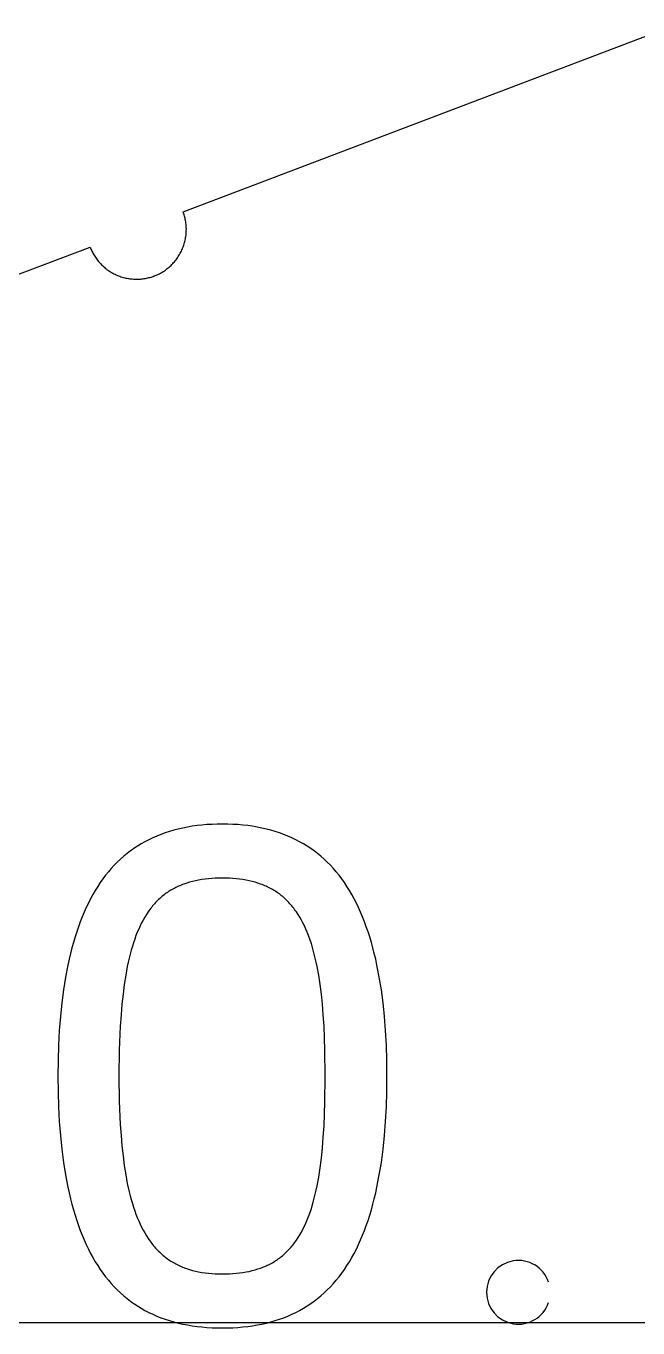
# Model space of a CAD drawing. Extents: x 296 to 1497, y 3 to 304.
# Drawn here: x 1459.89 to 1463.58, y 68.22 to 76.07 of the extents above; entities that cross this region are included whole.
import ezdxf

# ---------------------------------------------------------------- set-up
doc = ezdxf.new("R2010")
doc.units = 0
doc.layers.add('FLAT_PANELS', color=1, linetype='CONTINUOUS')
doc.layers.add('HELP_LINES', color=3, linetype='CONTINUOUS')

msp = doc.modelspace()

# ---------------------------------------------------------------- linework, layer by layer
at = {"layer": 'FLAT_PANELS'}
for p, q in [((1460.8328, 74.9491), (1463.784, 76.0694)), ((1460.835, 74.9428), (1460.8328, 74.9491)), ((1460.8372, 74.9365), (1460.835, 74.9428)), ((1460.8393, 74.93), (1460.8372, 74.9365)), ((1460.8412, 74.9234), (1460.8393, 74.93)), ((1460.843, 74.9168), (1460.8412, 74.9234)), ((1460.8446, 74.91), (1460.843, 74.9168)), ((1460.8461, 74.9032), (1460.8446, 74.91)), ((1460.8474, 74.8963), (1460.8461, 74.9032)), ((1460.8486, 74.8892), (1460.8474, 74.8963)), ((1460.8497, 74.8822), (1460.8486, 74.8892)), ((1460.8505, 74.875), (1460.8497, 74.8822)), ((1460.8512, 74.8678), (1460.8505, 74.875)), ((1460.8517, 74.8605), (1460.8512, 74.8678)), ((1460.8521, 74.8532), (1460.8517, 74.8605)), ((1460.8517, 74.8234), (1460.8521, 74.8309)), ((1460.8523, 74.8458), (1460.8521, 74.8532)), ((1460.8521, 74.8309), (1460.8522, 74.8384)), ((1460.8522, 74.8384), (1460.8523, 74.8458)), ((1460.8371, 74.7485), (1460.8395, 74.7559)), ((1460.8395, 74.7559), (1460.8416, 74.7633)), ((1460.8416, 74.7633), (1460.8435, 74.7707)), ((1460.8435, 74.7707), (1460.8453, 74.7782)), ((1460.8453, 74.7782), (1460.8468, 74.7858)), ((1460.8468, 74.7858), (1460.8482, 74.7933)), ((1460.8482, 74.7933), (1460.8494, 74.8008)), ((1460.8494, 74.8008), (1460.8503, 74.8084)), ((1460.8503, 74.8084), (1460.8511, 74.8159)), ((1460.8511, 74.8159), (1460.8517, 74.8234)), ((1454.3692, 72.4954), (1460.2718, 74.7361)), ((1460.2718, 74.7361), (1460.2742, 74.7299)), ((1460.2742, 74.7299), (1460.2768, 74.7237)), ((1460.2768, 74.7237), (1460.2796, 74.7175)), ((1460.2796, 74.7175), (1460.2825, 74.7114)), ((1460.2825, 74.7114), (1460.2856, 74.7052)), ((1460.2856, 74.7052), (1460.2889, 74.6991)), ((1460.2889, 74.6991), (1460.2923, 74.6929)), ((1460.2923, 74.6929), (1460.2959, 74.6869)), ((1460.2959, 74.6869), (1460.2996, 74.6808)), ((1460.2996, 74.6808), (1460.3036, 74.6749)), ((1460.3036, 74.6749), (1460.3077, 74.6689)), ((1460.7949, 74.6661), (1460.7993, 74.6724)), ((1460.7993, 74.6724), (1460.8036, 74.6788)), ((1460.8036, 74.6788), (1460.8077, 74.6853)), ((1460.8077, 74.6853), (1460.8117, 74.692)), ((1460.8117, 74.692), (1460.8155, 74.6987)), ((1460.8155, 74.6987), (1460.8192, 74.7056)), ((1460.8192, 74.7056), (1460.8226, 74.7125)), ((1460.8226, 74.7125), (1460.8259, 74.7196)), ((1460.8259, 74.7196), (1460.829, 74.7267)), ((1460.829, 74.7267), (1460.8319, 74.7339)), ((1460.8319, 74.7339), (1460.8346, 74.7411)), ((1460.8346, 74.7411), (1460.8371, 74.7485)), ((1460.3077, 74.6689), (1460.3119, 74.6631)), ((1460.3119, 74.6631), (1460.3164, 74.6573)), ((1460.3164, 74.6573), (1460.321, 74.6515)), ((1460.321, 74.6515), (1460.3258, 74.6459)), ((1460.3258, 74.6459), (1460.3307, 74.6404)), ((1460.3307, 74.6404), (1460.3358, 74.6349)), ((1460.3358, 74.6349), (1460.3411, 74.6296)), ((1460.3411, 74.6296), (1460.3465, 74.6243)), ((1460.3465, 74.6243), (1460.352, 74.6192)), ((1460.352, 74.6192), (1460.3578, 74.6142)), ((1460.3578, 74.6142), (1460.3636, 74.6093)), ((1460.3636, 74.6093), (1460.3696, 74.6046)), ((1460.3696, 74.6046), (1460.3758, 74.6)), ((1460.3758, 74.6), (1460.3821, 74.5956)), ((1460.3821, 74.5956), (1460.3885, 74.5913)), ((1460.714, 74.5899), (1460.72, 74.5939)), ((1460.72, 74.5939), (1460.7259, 74.598)), ((1460.7259, 74.598), (1460.7318, 74.6022)), ((1460.7318, 74.6022), (1460.7376, 74.6067)), ((1460.7376, 74.6067), (1460.7433, 74.6113)), ((1460.7433, 74.6113), (1460.749, 74.6161)), ((1460.749, 74.6161), (1460.7545, 74.621)), ((1460.7545, 74.621), (1460.76, 74.6261)), ((1460.76, 74.6261), (1460.7653, 74.6314)), ((1460.7653, 74.6314), (1460.7706, 74.6368)), ((1460.7706, 74.6368), (1460.7757, 74.6424)), ((1460.7757, 74.6424), (1460.7807, 74.6481)), ((1460.7807, 74.6481), (1460.7855, 74.6539)), ((1460.7855, 74.6539), (1460.7903, 74.66)), ((1460.7903, 74.66), (1460.7949, 74.6661)), ((1460.3885, 74.5913), (1460.395, 74.5871)), ((1460.395, 74.5871), (1460.4016, 74.5832)), ((1460.4016, 74.5832), (1460.4084, 74.5794)), ((1460.4084, 74.5794), (1460.4153, 74.5757)), ((1460.4153, 74.5757), (1460.4222, 74.5723)), ((1460.4222, 74.5723), (1460.4292, 74.569)), ((1460.4292, 74.569), (1460.4364, 74.5659)), ((1460.4364, 74.5659), (1460.4436, 74.563)), ((1460.4436, 74.563), (1460.4508, 74.5603)), ((1460.4508, 74.5603), (1460.4582, 74.5577)), ((1460.4582, 74.5577), (1460.4655, 74.5554)), ((1460.4655, 74.5554), (1460.473, 74.5533)), ((1460.473, 74.5533), (1460.4804, 74.5513)), ((1460.4804, 74.5513), (1460.4879, 74.5496)), ((1460.4879, 74.5496), (1460.4954, 74.548)), ((1460.4954, 74.548), (1460.503, 74.5467)), ((1460.503, 74.5467), (1460.5105, 74.5455)), ((1460.5105, 74.5455), (1460.518, 74.5446)), ((1460.518, 74.5446), (1460.5256, 74.5438)), ((1460.5256, 74.5438), (1460.5331, 74.5432)), ((1460.5331, 74.5432), (1460.5406, 74.5428)), ((1460.5406, 74.5428), (1460.548, 74.5426)), ((1460.548, 74.5426), (1460.5555, 74.5426)), ((1460.5555, 74.5426), (1460.5628, 74.5428)), ((1460.5628, 74.5428), (1460.5702, 74.5431)), ((1460.5702, 74.5431), (1460.5775, 74.5437)), ((1460.5775, 74.5437), (1460.5847, 74.5444)), ((1460.5847, 74.5444), (1460.5918, 74.5452)), ((1460.5918, 74.5452), (1460.5989, 74.5462)), ((1460.5989, 74.5462), (1460.6059, 74.5474)), ((1460.6059, 74.5474), (1460.6129, 74.5488)), ((1460.6129, 74.5488), (1460.6197, 74.5503)), ((1460.6197, 74.5503), (1460.6265, 74.5519)), ((1460.6265, 74.5519), (1460.6331, 74.5537)), ((1460.6331, 74.5537), (1460.6397, 74.5556)), ((1460.6397, 74.5556), (1460.6461, 74.5577)), ((1460.6461, 74.5577), (1460.6525, 74.5598)), ((1460.6525, 74.5598), (1460.6588, 74.5621)), ((1460.6588, 74.5621), (1460.6649, 74.5646)), ((1460.6649, 74.5646), (1460.6711, 74.5672)), ((1460.6711, 74.5672), (1460.6773, 74.5699)), ((1460.6773, 74.5699), (1460.6835, 74.5728)), ((1460.6835, 74.5728), (1460.6897, 74.5759)), ((1460.6897, 74.5759), (1460.6958, 74.5792)), ((1460.6958, 74.5792), (1460.7019, 74.5826)), ((1460.7019, 74.5826), (1460.708, 74.5862)), ((1460.708, 74.5862), (1460.714, 74.5899)), ((1476.484, 68.2483), (1451.084, 68.2483))]:
    msp.add_line(p, q, dxfattribs=at)
at = {"layer": 'HELP_LINES'}
for p, q in [((1460.7767, 71.2195), (1460.7503, 71.2118)), ((1460.8036, 71.2265), (1460.7767, 71.2195)), ((1460.8311, 71.2327), (1460.8036, 71.2265)), ((1460.8591, 71.2382), (1460.8311, 71.2327)), ((1460.8877, 71.243), (1460.8591, 71.2382)), ((1460.9167, 71.247), (1460.8877, 71.243)), ((1460.9463, 71.2503), (1460.9167, 71.247)), ((1460.9765, 71.2529), (1460.9463, 71.2503)), ((1461.0071, 71.2547), (1460.9765, 71.2529)), ((1461.0383, 71.2558), (1461.0071, 71.2547)), ((1461.0701, 71.2562), (1461.0383, 71.2558)), ((1461.1016, 71.2558), (1461.0701, 71.2562)), ((1461.1327, 71.2547), (1461.1016, 71.2558)), ((1461.1632, 71.2529), (1461.1327, 71.2547)), ((1461.1932, 71.2503), (1461.1632, 71.2529)), ((1461.2227, 71.247), (1461.1932, 71.2503)), ((1461.2517, 71.243), (1461.2227, 71.247)), ((1461.2801, 71.2382), (1461.2517, 71.243)), ((1461.3081, 71.2327), (1461.2801, 71.2382)), ((1461.3354, 71.2265), (1461.3081, 71.2327)), ((1461.3623, 71.2195), (1461.3354, 71.2265)), ((1461.3887, 71.2118), (1461.3623, 71.2195)), ((1460.6029, 71.1501), (1460.5802, 71.1372)), ((1460.6261, 71.1622), (1460.6029, 71.1501)), ((1460.6499, 71.1736), (1460.6261, 71.1622)), ((1460.6742, 71.1842), (1460.6499, 71.1736)), ((1460.699, 71.1942), (1460.6742, 71.1842)), ((1460.7244, 71.2033), (1460.699, 71.1942)), ((1460.7503, 71.2118), (1460.7244, 71.2033)), ((1461.4145, 71.2033), (1461.3887, 71.2118)), ((1461.4398, 71.1942), (1461.4145, 71.2033)), ((1461.4646, 71.1842), (1461.4398, 71.1942)), ((1461.4888, 71.1736), (1461.4646, 71.1842)), ((1461.5125, 71.1622), (1461.4888, 71.1736)), ((1461.5357, 71.1501), (1461.5125, 71.1622)), ((1461.5584, 71.1372), (1461.5357, 71.1501)), ((1460.4746, 71.062), (1460.4551, 71.0447)), ((1460.4947, 71.0785), (1460.4746, 71.062)), ((1460.5153, 71.0943), (1460.4947, 71.0785)), ((1460.5257, 71.1019), (1460.5153, 71.0943)), ((1460.5364, 71.1093), (1460.5257, 71.1019)), ((1460.558, 71.1236), (1460.5364, 71.1093)), ((1460.5802, 71.1372), (1460.558, 71.1236)), ((1461.5806, 71.1236), (1461.5584, 71.1372)), ((1461.6022, 71.1093), (1461.5806, 71.1236)), ((1461.6233, 71.0943), (1461.6022, 71.1093)), ((1461.6439, 71.0785), (1461.6233, 71.0943)), ((1461.664, 71.062), (1461.6439, 71.0785)), ((1461.6835, 71.0447), (1461.664, 71.062)), ((1460.3997, 70.9885), (1460.3823, 70.9683)), ((1460.4176, 71.008), (1460.3997, 70.9885)), ((1460.4361, 71.0267), (1460.4176, 71.008)), ((1460.4551, 71.0447), (1460.4361, 71.0267)), ((1461.7025, 71.0267), (1461.6835, 71.0447)), ((1461.721, 71.008), (1461.7025, 71.0267)), ((1461.739, 70.9885), (1461.721, 71.008)), ((1461.7564, 70.9683), (1461.739, 70.9885)), ((1460.3333, 70.9033), (1460.318, 70.8802)), ((1460.3491, 70.9257), (1460.3333, 70.9033)), ((1460.3654, 70.9474), (1460.3491, 70.9257)), ((1460.3823, 70.9683), (1460.3654, 70.9474)), ((1460.8719, 70.9054), (1460.8545, 70.9002)), ((1460.8897, 70.9102), (1460.8719, 70.9054)), ((1460.9079, 70.9144), (1460.8897, 70.9102)), ((1460.9266, 70.9182), (1460.9079, 70.9144)), ((1460.9458, 70.9214), (1460.9266, 70.9182)), ((1460.9654, 70.9242), (1460.9458, 70.9214)), ((1460.9854, 70.9264), (1460.9654, 70.9242)), ((1461.0059, 70.9282), (1460.9854, 70.9264)), ((1461.0268, 70.9294), (1461.0059, 70.9282)), ((1461.0482, 70.9302), (1461.0268, 70.9294)), ((1461.0701, 70.9304), (1461.0482, 70.9302)), ((1461.0916, 70.9302), (1461.0701, 70.9304)), ((1461.1128, 70.9294), (1461.0916, 70.9302)), ((1461.1335, 70.9282), (1461.1128, 70.9294)), ((1461.1538, 70.9264), (1461.1335, 70.9282)), ((1461.1737, 70.9242), (1461.1538, 70.9264)), ((1461.1931, 70.9214), (1461.1737, 70.9242)), ((1461.2121, 70.9182), (1461.1931, 70.9214)), ((1461.2306, 70.9144), (1461.2121, 70.9182)), ((1461.2488, 70.9102), (1461.2306, 70.9144)), ((1461.2664, 70.9054), (1461.2488, 70.9102)), ((1461.2837, 70.9002), (1461.2664, 70.9054)), ((1461.7733, 70.9474), (1461.7564, 70.9683)), ((1461.7897, 70.9257), (1461.7733, 70.9474)), ((1461.8056, 70.9033), (1461.7897, 70.9257)), ((1461.8209, 70.8802), (1461.8056, 70.9033)), ((1460.2889, 70.8317), (1460.2751, 70.8062)), ((1460.3032, 70.8563), (1460.2889, 70.8317)), ((1460.318, 70.8802), (1460.3032, 70.8563)), ((1460.7177, 70.8296), (1460.711, 70.8243)), ((1460.7245, 70.8348), (1460.7177, 70.8296)), ((1460.7313, 70.8398), (1460.7245, 70.8348)), ((1460.7383, 70.8446), (1460.7313, 70.8398)), ((1460.7453, 70.8493), (1460.7383, 70.8446)), ((1460.7525, 70.8538), (1460.7453, 70.8493)), ((1460.7597, 70.8582), (1460.7525, 70.8538)), ((1460.767, 70.8624), (1460.7597, 70.8582)), ((1460.7744, 70.8665), (1460.767, 70.8624)), ((1460.7819, 70.8704), (1460.7744, 70.8665)), ((1460.7895, 70.8742), (1460.7819, 70.8704)), ((1460.7973, 70.8779), (1460.7895, 70.8742)), ((1460.8051, 70.8815), (1460.7973, 70.8779)), ((1460.8131, 70.8849), (1460.8051, 70.8815)), ((1460.8211, 70.8882), (1460.8131, 70.8849)), ((1460.8293, 70.8914), (1460.8211, 70.8882)), ((1460.8376, 70.8945), (1460.8293, 70.8914)), ((1460.8545, 70.9002), (1460.8376, 70.8945)), ((1461.3005, 70.8945), (1461.2837, 70.9002)), ((1461.3088, 70.8914), (1461.3005, 70.8945)), ((1461.3169, 70.8882), (1461.3088, 70.8914)), ((1461.325, 70.8849), (1461.3169, 70.8882)), ((1461.3329, 70.8815), (1461.325, 70.8849)), ((1461.3407, 70.8779), (1461.3329, 70.8815)), ((1461.3484, 70.8742), (1461.3407, 70.8779)), ((1461.356, 70.8704), (1461.3484, 70.8742)), ((1461.3635, 70.8665), (1461.356, 70.8704)), ((1461.3709, 70.8624), (1461.3635, 70.8665)), ((1461.3782, 70.8582), (1461.3709, 70.8624)), ((1461.3855, 70.8538), (1461.3782, 70.8582)), ((1461.3926, 70.8493), (1461.3855, 70.8538)), ((1461.3996, 70.8446), (1461.3926, 70.8493)), ((1461.4066, 70.8398), (1461.3996, 70.8446)), ((1461.4134, 70.8348), (1461.4066, 70.8398)), ((1461.4202, 70.8296), (1461.4134, 70.8348)), ((1461.4269, 70.8243), (1461.4202, 70.8296)), ((1461.8358, 70.8563), (1461.8209, 70.8802)), ((1461.8502, 70.8317), (1461.8358, 70.8563)), ((1461.8641, 70.8062), (1461.8502, 70.8317)), ((1460.2488, 70.7531), (1460.2364, 70.7254)), ((1460.2617, 70.7801), (1460.2488, 70.7531)), ((1460.2751, 70.8062), (1460.2617, 70.7801)), ((1460.638, 70.7488), (1460.6325, 70.7415)), ((1460.6436, 70.7559), (1460.638, 70.7488)), ((1460.6492, 70.7629), (1460.6436, 70.7559)), ((1460.655, 70.7697), (1460.6492, 70.7629)), ((1460.6609, 70.7764), (1460.655, 70.7697)), ((1460.6668, 70.7829), (1460.6609, 70.7764)), ((1460.6729, 70.7893), (1460.6668, 70.7829)), ((1460.679, 70.7955), (1460.6729, 70.7893)), ((1460.6852, 70.8016), (1460.679, 70.7955)), ((1460.6915, 70.8075), (1460.6852, 70.8016)), ((1460.6979, 70.8133), (1460.6915, 70.8075)), ((1460.7044, 70.8189), (1460.6979, 70.8133)), ((1460.711, 70.8243), (1460.7044, 70.8189)), ((1461.4334, 70.8189), (1461.4269, 70.8243)), ((1461.4399, 70.8133), (1461.4334, 70.8189)), ((1461.4463, 70.8075), (1461.4399, 70.8133)), ((1461.4526, 70.8016), (1461.4463, 70.8075)), ((1461.4589, 70.7955), (1461.4526, 70.8016)), ((1461.465, 70.7893), (1461.4589, 70.7955)), ((1461.471, 70.7829), (1461.465, 70.7893)), ((1461.477, 70.7764), (1461.471, 70.7829)), ((1461.4829, 70.7697), (1461.477, 70.7764)), ((1461.4886, 70.7629), (1461.4829, 70.7697)), ((1461.4943, 70.7559), (1461.4886, 70.7629)), ((1461.4999, 70.7488), (1461.4943, 70.7559)), ((1461.5054, 70.7415), (1461.4999, 70.7488)), ((1461.8775, 70.7801), (1461.8641, 70.8062)), ((1461.8905, 70.7531), (1461.8775, 70.7801)), ((1461.903, 70.7254), (1461.8905, 70.7531)), ((1460.2129, 70.6677), (1460.2019, 70.6377)), ((1460.2244, 70.697), (1460.2129, 70.6677)), ((1460.2364, 70.7254), (1460.2244, 70.697)), ((1460.5918, 70.6776), (1460.5825, 70.6601)), ((1460.6014, 70.6945), (1460.5918, 70.6776)), ((1460.6114, 70.7108), (1460.6014, 70.6945)), ((1460.6218, 70.7264), (1460.6114, 70.7108)), ((1460.6271, 70.734), (1460.6218, 70.7264)), ((1460.6325, 70.7415), (1460.6271, 70.734)), ((1461.5108, 70.734), (1461.5054, 70.7415)), ((1461.5161, 70.7264), (1461.5108, 70.734)), ((1461.5265, 70.7108), (1461.5161, 70.7264)), ((1461.5365, 70.6945), (1461.5265, 70.7108)), ((1461.5461, 70.6776), (1461.5365, 70.6945)), ((1461.5554, 70.6601), (1461.5461, 70.6776)), ((1461.915, 70.697), (1461.903, 70.7254)), ((1461.9265, 70.6677), (1461.915, 70.697)), ((1461.9376, 70.6377), (1461.9265, 70.6677)), ((1460.1914, 70.607), (1460.1813, 70.5754)), ((1460.2019, 70.6377), (1460.1914, 70.607)), ((1460.5567, 70.6036), (1460.5487, 70.5835)), ((1460.565, 70.6231), (1460.5567, 70.6036)), ((1460.5736, 70.6419), (1460.565, 70.6231)), ((1460.5825, 70.6601), (1460.5736, 70.6419)), ((1461.5643, 70.6419), (1461.5554, 70.6601)), ((1461.5729, 70.6231), (1461.5643, 70.6419)), ((1461.5812, 70.6036), (1461.5729, 70.6231)), ((1461.5892, 70.5835), (1461.5812, 70.6036)), ((1461.9482, 70.607), (1461.9376, 70.6377)), ((1461.9583, 70.5754), (1461.9482, 70.607)), ((1460.1716, 70.5431), (1460.1625, 70.5101)), ((1460.1813, 70.5754), (1460.1716, 70.5431)), ((1460.5267, 70.5191), (1460.52, 70.4963)), ((1460.5338, 70.5412), (1460.5267, 70.5191)), ((1460.5411, 70.5627), (1460.5338, 70.5412)), ((1460.5487, 70.5835), (1460.5411, 70.5627)), ((1461.5968, 70.5627), (1461.5892, 70.5835)), ((1461.6041, 70.5412), (1461.5968, 70.5627)), ((1461.6111, 70.5191), (1461.6041, 70.5412)), ((1461.6177, 70.4963), (1461.6111, 70.5191)), ((1461.968, 70.5431), (1461.9583, 70.5754)), ((1461.9772, 70.5101), (1461.968, 70.5431)), ((1460.1456, 70.4417), (1460.1379, 70.4063)), ((1460.1538, 70.4762), (1460.1456, 70.4417)), ((1460.1625, 70.5101), (1460.1538, 70.4762)), ((1460.5076, 70.4487), (1460.5018, 70.4239)), ((1460.5137, 70.4728), (1460.5076, 70.4487)), ((1460.52, 70.4963), (1460.5137, 70.4728)), ((1461.6241, 70.4728), (1461.6177, 70.4963)), ((1461.6301, 70.4487), (1461.6241, 70.4728)), ((1461.6357, 70.4239), (1461.6301, 70.4487)), ((1461.9859, 70.4762), (1461.9772, 70.5101)), ((1461.9942, 70.4417), (1461.9859, 70.4762)), ((1462.002, 70.4063), (1461.9942, 70.4417)), ((1460.1379, 70.4063), (1460.1238, 70.3333)), ((1460.4964, 70.3984), (1460.4865, 70.3455)), ((1460.5018, 70.4239), (1460.4964, 70.3984)), ((1461.6411, 70.3984), (1461.6357, 70.4239)), ((1461.6508, 70.3455), (1461.6411, 70.3984)), ((1462.0161, 70.3333), (1462.002, 70.4063)), ((1460.1238, 70.3333), (1460.1116, 70.2573)), ((1460.4779, 70.2899), (1460.4704, 70.2314)), ((1460.4865, 70.3455), (1460.4779, 70.2899)), ((1461.6592, 70.2899), (1461.6508, 70.3455)), ((1461.6665, 70.2314), (1461.6592, 70.2899)), ((1462.0284, 70.2573), (1462.0161, 70.3333)), ((1460.1116, 70.2573), (1460.1013, 70.1781)), ((1460.4704, 70.2314), (1460.4638, 70.1699)), ((1461.6728, 70.1699), (1461.6665, 70.2314)), ((1462.0387, 70.1781), (1462.0284, 70.2573)), ((1460.1013, 70.1781), (1460.0928, 70.096)), ((1460.4638, 70.1699), (1460.4583, 70.1054)), ((1461.6781, 70.1054), (1461.6728, 70.1699)), ((1462.0472, 70.096), (1462.0387, 70.1781)), ((1460.0928, 70.096), (1460.0863, 70.0107)), ((1460.4583, 70.1054), (1460.4538, 70.0378)), ((1461.6825, 70.0378), (1461.6781, 70.1054)), ((1462.0538, 70.0107), (1462.0472, 70.096)), ((1460.0863, 70.0107), (1460.0816, 69.9225)), ((1460.4538, 70.0378), (1460.4478, 69.8933)), ((1461.6883, 69.8933), (1461.6825, 70.0378)), ((1462.0585, 69.9225), (1462.0538, 70.0107)), ((1460.0816, 69.9225), (1460.0788, 69.8311)), ((1460.4478, 69.8933), (1460.4458, 69.7367)), ((1461.6902, 69.7367), (1461.6883, 69.8933)), ((1462.0614, 69.8311), (1462.0585, 69.9225)), ((1460.0788, 69.8311), (1460.0778, 69.7367)), ((1462.0623, 69.7367), (1462.0614, 69.8311)), ((1460.0778, 69.7367), (1460.0788, 69.6423)), ((1460.4458, 69.7367), (1460.4478, 69.5853)), ((1461.6883, 69.5801), (1461.6902, 69.7367)), ((1462.0614, 69.6423), (1462.0623, 69.7367)), ((1460.0788, 69.6423), (1460.0816, 69.551)), ((1460.4478, 69.5853), (1460.4538, 69.4449)), ((1461.6825, 69.4357), (1461.6883, 69.5801)), ((1462.0585, 69.551), (1462.0614, 69.6423)), ((1460.0816, 69.551), (1460.0863, 69.4627)), ((1462.0538, 69.4627), (1462.0585, 69.551)), ((1460.0863, 69.4627), (1460.0928, 69.3774)), ((1460.4538, 69.4449), (1460.4583, 69.3788)), ((1461.6781, 69.368), (1461.6825, 69.4357)), ((1462.0472, 69.3774), (1462.0538, 69.4627)), ((1460.0928, 69.3774), (1460.1013, 69.2953)), ((1460.4583, 69.3788), (1460.4638, 69.3155)), ((1461.6728, 69.3035), (1461.6781, 69.368)), ((1462.0387, 69.2953), (1462.0472, 69.3774)), ((1460.1013, 69.2953), (1460.1116, 69.2162)), ((1460.4638, 69.3155), (1460.4704, 69.2549)), ((1460.4704, 69.2549), (1460.4779, 69.1971)), ((1461.6665, 69.242), (1461.6728, 69.3035)), ((1462.0284, 69.2162), (1462.0387, 69.2953)), ((1460.1116, 69.2162), (1460.1238, 69.1401)), ((1460.4779, 69.1971), (1460.4865, 69.1419)), ((1461.6508, 69.1279), (1461.6592, 69.1835)), ((1461.6592, 69.1835), (1461.6665, 69.242)), ((1462.0161, 69.1401), (1462.0284, 69.2162)), ((1460.1238, 69.1401), (1460.1379, 69.0671)), ((1460.4865, 69.1419), (1460.4964, 69.0892)), ((1461.6411, 69.075), (1461.6508, 69.1279)), ((1462.002, 69.0671), (1462.0161, 69.1401)), ((1460.1379, 69.0671), (1460.1456, 69.0318)), ((1460.1456, 69.0318), (1460.1538, 68.9972)), ((1460.4964, 69.0892), (1460.5076, 69.039)), ((1460.5076, 69.039), (1460.5137, 69.0149)), ((1461.6241, 69.0006), (1461.6301, 69.0247)), ((1461.6301, 69.0247), (1461.6357, 69.0495)), ((1461.6357, 69.0495), (1461.6411, 69.075)), ((1461.9859, 68.9972), (1461.9942, 69.0318)), ((1461.9942, 69.0318), (1462.002, 69.0671)), ((1460.1538, 68.9972), (1460.1625, 68.9634)), ((1460.1625, 68.9634), (1460.1716, 68.9303)), ((1460.5137, 69.0149), (1460.52, 68.9914)), ((1460.52, 68.9914), (1460.5267, 68.9685)), ((1460.5267, 68.9685), (1460.5338, 68.9462)), ((1460.5338, 68.9462), (1460.5411, 68.9246)), ((1461.6041, 68.9322), (1461.6111, 68.9543)), ((1461.6111, 68.9543), (1461.6177, 68.9771)), ((1461.6177, 68.9771), (1461.6241, 69.0006)), ((1461.968, 68.9303), (1461.9772, 68.9634)), ((1461.9772, 68.9634), (1461.9859, 68.9972)), ((1460.1716, 68.9303), (1460.1813, 68.898)), ((1460.1813, 68.898), (1460.1914, 68.8665)), ((1460.1914, 68.8665), (1460.2019, 68.8358)), ((1460.5411, 68.9246), (1460.5487, 68.9036)), ((1460.5487, 68.9036), (1460.5567, 68.8832)), ((1460.5567, 68.8832), (1460.565, 68.8635)), ((1460.565, 68.8635), (1460.5736, 68.8443)), ((1461.5729, 68.8503), (1461.5812, 68.8698)), ((1461.5812, 68.8698), (1461.5892, 68.8899)), ((1461.5892, 68.8899), (1461.5968, 68.9107)), ((1461.5968, 68.9107), (1461.6041, 68.9322)), ((1461.9376, 68.8358), (1461.9482, 68.8665)), ((1461.9482, 68.8665), (1461.9583, 68.898)), ((1461.9583, 68.898), (1461.968, 68.9303)), ((1460.2019, 68.8358), (1460.2129, 68.8058)), ((1460.2129, 68.8058), (1460.2244, 68.7765)), ((1460.5736, 68.8443), (1460.5825, 68.8258)), ((1460.5825, 68.8258), (1460.5918, 68.808)), ((1460.5918, 68.808), (1460.6014, 68.7907)), ((1460.6014, 68.7907), (1460.6114, 68.774)), ((1461.5365, 68.7789), (1461.5461, 68.7958)), ((1461.5461, 68.7958), (1461.5554, 68.8133)), ((1461.5554, 68.8133), (1461.5643, 68.8315)), ((1461.5643, 68.8315), (1461.5729, 68.8503)), ((1461.915, 68.7765), (1461.9265, 68.8058)), ((1461.9265, 68.8058), (1461.9376, 68.8358)), ((1460.2244, 68.7765), (1460.2364, 68.7481)), ((1460.2364, 68.7481), (1460.2488, 68.7204)), ((1460.2488, 68.7204), (1460.2617, 68.6934)), ((1460.6114, 68.774), (1460.6218, 68.7579)), ((1460.6218, 68.7579), (1460.6325, 68.7424)), ((1460.6325, 68.7424), (1460.638, 68.7349)), ((1460.638, 68.7349), (1460.6436, 68.7276)), ((1460.6436, 68.7276), (1460.6492, 68.7203)), ((1460.6492, 68.7203), (1460.655, 68.7133)), ((1460.655, 68.7133), (1460.6609, 68.7064)), ((1460.6609, 68.7064), (1460.6668, 68.6996)), ((1461.4829, 68.7037), (1461.4886, 68.7105)), ((1461.4886, 68.7105), (1461.4943, 68.7175)), ((1461.4943, 68.7175), (1461.4999, 68.7246)), ((1461.4999, 68.7246), (1461.5054, 68.7319)), ((1461.5054, 68.7319), (1461.5108, 68.7394)), ((1461.5108, 68.7394), (1461.5161, 68.747)), ((1461.5161, 68.747), (1461.5265, 68.7626)), ((1461.5265, 68.7626), (1461.5365, 68.7789)), ((1461.8775, 68.6934), (1461.8905, 68.7204)), ((1461.8905, 68.7204), (1461.903, 68.7481)), ((1461.903, 68.7481), (1461.915, 68.7765)), ((1460.2617, 68.6934), (1460.2751, 68.6673)), ((1460.2751, 68.6673), (1460.2889, 68.6419)), ((1460.2889, 68.6419), (1460.3032, 68.6172)), ((1460.6668, 68.6996), (1460.6729, 68.693)), ((1460.6729, 68.693), (1460.679, 68.6865)), ((1460.679, 68.6865), (1460.6852, 68.6802)), ((1460.6852, 68.6802), (1460.6915, 68.674)), ((1460.6915, 68.674), (1460.6979, 68.668)), ((1460.6979, 68.668), (1460.7044, 68.6621)), ((1460.7044, 68.6621), (1460.711, 68.6564)), ((1460.711, 68.6564), (1460.7177, 68.6509)), ((1460.7177, 68.6509), (1460.7245, 68.6454)), ((1460.7245, 68.6454), (1460.7313, 68.6402)), ((1460.7313, 68.6402), (1460.7383, 68.635)), ((1460.7383, 68.635), (1460.7453, 68.6301)), ((1460.7453, 68.6301), (1460.7525, 68.6253)), ((1461.3926, 68.6241), (1461.3996, 68.6288)), ((1461.3996, 68.6288), (1461.4066, 68.6336)), ((1461.4066, 68.6336), (1461.4134, 68.6386)), ((1461.4134, 68.6386), (1461.4202, 68.6438)), ((1461.4202, 68.6438), (1461.4269, 68.6491)), ((1461.4269, 68.6491), (1461.4334, 68.6545)), ((1461.4334, 68.6545), (1461.4399, 68.6601)), ((1461.4399, 68.6601), (1461.4463, 68.6659)), ((1461.4463, 68.6659), (1461.4526, 68.6718)), ((1461.4526, 68.6718), (1461.4589, 68.6779)), ((1461.4589, 68.6779), (1461.465, 68.6841)), ((1461.465, 68.6841), (1461.471, 68.6905)), ((1461.471, 68.6905), (1461.477, 68.697)), ((1461.477, 68.697), (1461.4829, 68.7037)), ((1461.8358, 68.6172), (1461.8502, 68.6419)), ((1461.8502, 68.6419), (1461.8641, 68.6673)), ((1461.8641, 68.6673), (1461.8775, 68.6934)), ((1460.3032, 68.6172), (1460.318, 68.5934)), ((1460.318, 68.5934), (1460.3333, 68.5702)), ((1460.3333, 68.5702), (1460.3491, 68.5478)), ((1460.3491, 68.5478), (1460.3654, 68.5262)), ((1460.7525, 68.6253), (1460.7597, 68.6206)), ((1460.7597, 68.6206), (1460.767, 68.6161)), ((1460.767, 68.6161), (1460.7744, 68.6117)), ((1460.7744, 68.6117), (1460.7819, 68.6075)), ((1460.7819, 68.6075), (1460.7895, 68.6034)), ((1460.7895, 68.6034), (1460.7973, 68.5994)), ((1460.7973, 68.5994), (1460.8051, 68.5956)), ((1460.8051, 68.5956), (1460.8131, 68.5919)), ((1460.8131, 68.5919), (1460.8211, 68.5884)), ((1460.8211, 68.5884), (1460.8293, 68.5849)), ((1460.8293, 68.5849), (1460.8376, 68.5816)), ((1460.8376, 68.5816), (1460.846, 68.5785)), ((1460.846, 68.5785), (1460.8545, 68.5755)), ((1460.8545, 68.5755), (1460.8631, 68.5726)), ((1460.8631, 68.5726), (1460.8719, 68.5698)), ((1460.8719, 68.5698), (1460.8897, 68.5647)), ((1460.8897, 68.5647), (1460.9079, 68.5602)), ((1460.9079, 68.5602), (1460.9266, 68.5561)), ((1460.9266, 68.5561), (1460.9458, 68.5527)), ((1460.9458, 68.5527), (1460.9654, 68.5497)), ((1460.9654, 68.5497), (1460.9854, 68.5473)), ((1461.1538, 68.547), (1461.1737, 68.5492)), ((1461.1737, 68.5492), (1461.1931, 68.552)), ((1461.1931, 68.552), (1461.2121, 68.5552)), ((1461.2121, 68.5552), (1461.2306, 68.559)), ((1461.2306, 68.559), (1461.2488, 68.5632)), ((1461.2488, 68.5632), (1461.2664, 68.568)), ((1461.2664, 68.568), (1461.2837, 68.5732)), ((1461.2837, 68.5732), (1461.3005, 68.5789)), ((1461.3005, 68.5789), (1461.3088, 68.582)), ((1461.3088, 68.582), (1461.3169, 68.5852)), ((1461.3169, 68.5852), (1461.325, 68.5885)), ((1461.325, 68.5885), (1461.3329, 68.5919)), ((1461.3329, 68.5919), (1461.3407, 68.5955)), ((1461.3407, 68.5955), (1461.3484, 68.5992)), ((1461.3484, 68.5992), (1461.356, 68.603)), ((1461.356, 68.603), (1461.3635, 68.6069)), ((1461.3635, 68.6069), (1461.3709, 68.611)), ((1461.3709, 68.611), (1461.3782, 68.6152)), ((1461.3782, 68.6152), (1461.3855, 68.6196)), ((1461.3855, 68.6196), (1461.3926, 68.6241)), ((1461.7733, 68.5262), (1461.7897, 68.5478)), ((1461.7897, 68.5478), (1461.8056, 68.5702)), ((1461.8056, 68.5702), (1461.8209, 68.5934)), ((1461.8209, 68.5934), (1461.8358, 68.6172)), ((1460.3654, 68.5262), (1460.3823, 68.5053)), ((1460.3823, 68.5053), (1460.3997, 68.4851)), ((1460.3997, 68.4851), (1460.4176, 68.4656)), ((1460.9854, 68.5473), (1461.0059, 68.5454)), ((1461.0059, 68.5454), (1461.0268, 68.5441)), ((1461.0268, 68.5441), (1461.0482, 68.5433)), ((1461.0482, 68.5433), (1461.0701, 68.543)), ((1461.0701, 68.543), (1461.0916, 68.5432)), ((1461.0916, 68.5432), (1461.1128, 68.544)), ((1461.1128, 68.544), (1461.1335, 68.5452)), ((1461.1335, 68.5452), (1461.1538, 68.547)), ((1461.721, 68.4656), (1461.739, 68.4851)), ((1461.739, 68.4851), (1461.7564, 68.5053)), ((1461.7564, 68.5053), (1461.7733, 68.5262)), ((1460.4176, 68.4656), (1460.4361, 68.4469)), ((1460.4361, 68.4469), (1460.4551, 68.4289)), ((1460.4551, 68.4289), (1460.4746, 68.4117)), ((1460.4746, 68.4117), (1460.4947, 68.3951)), ((1460.4947, 68.3951), (1460.5153, 68.3794)), ((1461.6233, 68.3794), (1461.6439, 68.3951)), ((1461.6439, 68.3951), (1461.664, 68.4117)), ((1461.664, 68.4117), (1461.6835, 68.4289)), ((1461.6835, 68.4289), (1461.7025, 68.4469)), ((1461.7025, 68.4469), (1461.721, 68.4656)), ((1460.5153, 68.3794), (1460.5257, 68.3717)), ((1460.5257, 68.3717), (1460.5364, 68.3643)), ((1460.5364, 68.3643), (1460.558, 68.35)), ((1460.558, 68.35), (1460.5802, 68.3364)), ((1460.5802, 68.3364), (1460.6029, 68.3236)), ((1460.6029, 68.3236), (1460.6261, 68.3115)), ((1461.5125, 68.3115), (1461.5357, 68.3236)), ((1461.5357, 68.3236), (1461.5584, 68.3364)), ((1461.5584, 68.3364), (1461.5806, 68.35)), ((1461.5806, 68.35), (1461.6022, 68.3643)), ((1461.6022, 68.3643), (1461.6233, 68.3794)), ((1460.6261, 68.3115), (1460.6499, 68.3001)), ((1460.6499, 68.3001), (1460.6742, 68.2894)), ((1460.6742, 68.2894), (1460.699, 68.2795)), ((1460.699, 68.2795), (1460.7244, 68.2703)), ((1460.7244, 68.2703), (1460.7503, 68.2619)), ((1460.7503, 68.2619), (1460.7767, 68.2542)), ((1460.7767, 68.2542), (1460.8036, 68.2472)), ((1460.8036, 68.2472), (1460.8311, 68.241)), ((1460.8311, 68.241), (1460.8591, 68.2355)), ((1460.8591, 68.2355), (1460.8877, 68.2307)), ((1461.2517, 68.2307), (1461.2801, 68.2355)), ((1461.2801, 68.2355), (1461.3081, 68.241)), ((1461.3081, 68.241), (1461.3354, 68.2472)), ((1461.3354, 68.2472), (1461.3623, 68.2542)), ((1461.3623, 68.2542), (1461.3887, 68.2619)), ((1461.3887, 68.2619), (1461.4145, 68.2703)), ((1461.4145, 68.2703), (1461.4398, 68.2795)), ((1461.4398, 68.2795), (1461.4646, 68.2894)), ((1461.4646, 68.2894), (1461.4888, 68.3001)), ((1461.4888, 68.3001), (1461.5125, 68.3115)), ((1460.8877, 68.2307), (1460.9167, 68.2267)), ((1460.9167, 68.2267), (1460.9463, 68.2234)), ((1460.9463, 68.2234), (1460.9765, 68.2208)), ((1460.9765, 68.2208), (1461.0071, 68.219)), ((1461.0071, 68.219), (1461.0383, 68.2179)), ((1461.0383, 68.2179), (1461.0701, 68.2175)), ((1461.0701, 68.2175), (1461.1016, 68.2179)), ((1461.1016, 68.2179), (1461.1327, 68.219)), ((1461.1327, 68.219), (1461.1632, 68.2208)), ((1461.1632, 68.2208), (1461.1932, 68.2234)), ((1461.1932, 68.2234), (1461.2227, 68.2267)), ((1461.2227, 68.2267), (1461.2517, 68.2307))]:
    msp.add_line(p, q, dxfattribs=at)
msp.add_arc((1462.8547, 68.4324), 0.1921, 18.83778, 341.16222, dxfattribs=at)

doc.saveas('drawing.dxf')
